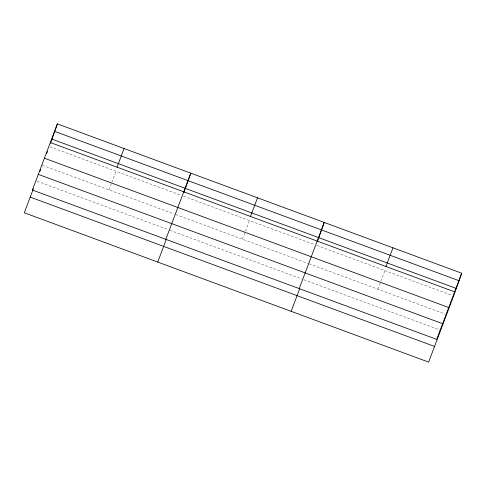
<?xml version="1.0" encoding="UTF-8"?>
<svg xmlns="http://www.w3.org/2000/svg" width="486" height="486" viewBox="0 0 486 486"><rect width="100%" height="100%" fill="white"/><g stroke="black" fill="none" stroke-linecap="round" stroke-linejoin="round"><path stroke-width="0.36" stroke-dasharray="2.43 1.82" d="M108.967 189.911L111.573 183.003M111.835 182.317L116.008 171.272M242.393 239.185L249.44 220.547M377.841 289.206L384.888 270.574M50.003 146.894L181.302 195.384M183.435 196.174L314.734 244.665M316.86 245.448L452.205 295.433M42.252 165.27L174.261 214.022M175.683 214.545L307.687 263.297M309.108 263.825L445.164 314.071M37.039 181.211L168.338 229.702M169.754 230.224L301.763 278.976M303.89 279.766L440.656 330.273"/><path stroke-width="0.73" d="M50.508 143.224L57.378 123.894L461.7 273.217L453.62 295.956L428.622 362.106L24.3 212.783L33.413 188.677M183.933 192.499L190.804 173.168L165.805 239.319M317.607 241.092L324.229 222.448L299.236 288.599M57.378 123.894L32.38 190.044L436.701 339.368L461.7 273.217M39.937 171.406L40.709 169.359M46.686 153.533L47.47 151.462M117.047 167.166L124.088 148.534M157.725 262.057L166.303 239.355M250.472 216.446L257.513 197.808M291.157 311.338L299.734 288.635M385.92 266.468L392.967 247.83M54.711 131.396L459.033 280.72M51.959 139.13L456.287 288.453M50.331 142.532L454.659 291.855M44.408 158.211L448.736 307.535M38.303 174.365L442.631 323.688M30.223 197.103L434.551 346.427"/></g></svg>
